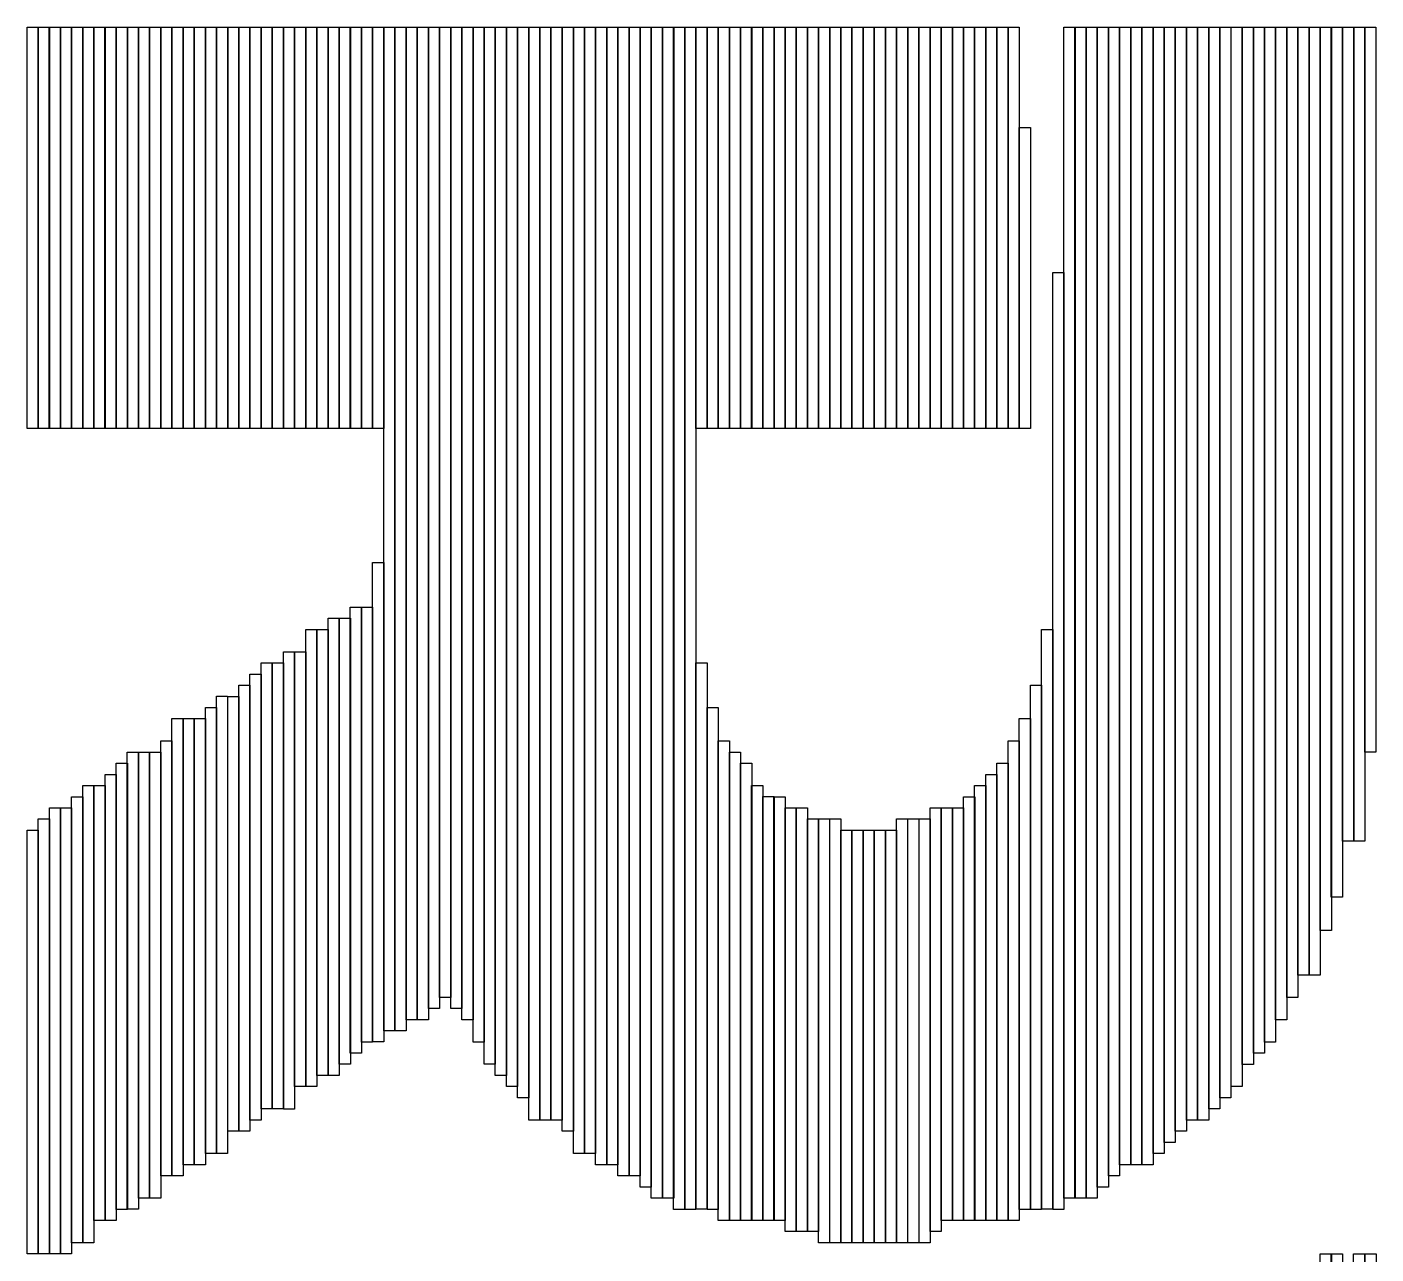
# Model space of a CAD drawing. Header units: inches. Extents: x -22 to 5433, y -38 to 5417.
# Drawn here: x -7.41 to -4.99, y -1.033 to 1.168 of the extents above; entities that cross this region are included whole.
import ezdxf

# ---------------------------------------------------------------- set-up
doc = ezdxf.new("R2010")
doc.units = ezdxf.units.IN
doc.layers.add('Top Overlay', color=2, linetype='Continuous')

msp = doc.modelspace()

# ---------------------------------------------------------------- linework, layer by layer
at = {"layer": 'Top Overlay'}
for p, q in [((-7.4099, 0.4475), (-7.4099, 1.1676)), ((-7.4099, 1.1676), (-7.3899, 1.1676)), ((-7.3899, 0.4475), (-7.3899, 1.1676)), ((-7.3899, 1.1676), (-7.3698, 1.1676)), ((-7.3899, 1.1676), (-7.3899, 0.4475)), ((-7.3699, 0.4477), (-7.3699, 1.1675)), ((-7.3699, 1.1675), (-7.3499, 1.1675)), ((-7.3698, 1.1676), (-7.3698, 0.4475)), ((-7.3499, 0.4477), (-7.3499, 1.1675)), ((-7.3499, 1.1675), (-7.3298, 1.1675)), ((-7.3499, 1.1675), (-7.3499, 0.4477)), ((-7.3299, 0.4475), (-7.3299, 1.1676)), ((-7.3299, 1.1676), (-7.3099, 1.1676)), ((-7.3298, 1.1675), (-7.3298, 0.4477)), ((-7.3099, 0.4475), (-7.3099, 1.1676)), ((-7.3099, 1.1676), (-7.2898, 1.1676)), ((-7.3099, 1.1676), (-7.3099, 0.4475)), ((-7.2899, 0.4477), (-7.2899, 1.1675)), ((-7.2899, 1.1675), (-7.2699, 1.1675)), ((-7.2898, 1.1676), (-7.2898, 0.4475)), ((-7.27, 0.4475), (-7.27, 1.1676)), ((-7.27, 1.1676), (-7.2499, 1.1676)), ((-7.2699, 1.1675), (-7.2699, 0.4477)), ((-7.2499, 0.4475), (-7.2499, 1.1676)), ((-7.2499, 1.1676), (-7.2299, 1.1676)), ((-7.2499, 1.1676), (-7.2499, 0.4475)), ((-7.2299, 0.4475), (-7.2299, 1.1676)), ((-7.2299, 1.1676), (-7.2098, 1.1676)), ((-7.2299, 1.1676), (-7.2299, 0.4475)), ((-7.2099, 0.4477), (-7.2099, 1.1675)), ((-7.2099, 1.1675), (-7.1899, 1.1675)), ((-7.2098, 1.1676), (-7.2098, 0.4475)), ((-7.19, 0.4475), (-7.19, 1.1676)), ((-7.19, 1.1676), (-7.1699, 1.1676)), ((-7.1899, 1.1675), (-7.1899, 0.4477)), ((-7.1699, 0.4475), (-7.1699, 1.1676)), ((-7.1699, 1.1676), (-7.1498, 1.1676)), ((-7.1699, 1.1676), (-7.1699, 0.4475)), ((-7.1498, 0.4475), (-7.1498, 1.1676)), ((-7.1498, 1.1676), (-7.1298, 1.1676)), ((-7.1498, 1.1676), (-7.1498, 0.4475)), ((-7.1299, 0.4477), (-7.1299, 1.1675)), ((-7.1299, 1.1675), (-7.1098, 1.1675)), ((-7.1298, 1.1676), (-7.1298, 0.4475)), ((-7.11, 0.4475), (-7.11, 1.1676)), ((-7.11, 1.1676), (-7.0899, 1.1676)), ((-7.1098, 1.1675), (-7.1098, 0.4477)), ((-7.0899, 0.4475), (-7.0899, 1.1676)), ((-7.0899, 1.1676), (-7.0698, 1.1676)), ((-7.0899, 1.1676), (-7.0899, 0.4475)), ((-7.0698, 0.4475), (-7.0698, 1.1676)), ((-7.0698, 1.1676), (-7.0498, 1.1676)), ((-7.0698, 1.1676), (-7.0698, 0.4475)), ((-7.0499, 0.4477), (-7.0499, 1.1675)), ((-7.0499, 1.1675), (-7.0298, 1.1675)), ((-7.0498, 1.1676), (-7.0498, 0.4475)), ((-7.03, 0.4475), (-7.03, 1.1676)), ((-7.03, 1.1676), (-7.0099, 1.1676)), ((-7.0298, 1.1675), (-7.0298, 0.4477)), ((-7.0099, 0.4475), (-7.0099, 1.1676)), ((-7.0099, 1.1676), (-6.9898, 1.1676)), ((-7.0099, 1.1676), (-7.0099, 0.4475)), ((-6.99, 0.4477), (-6.99, 1.1675)), ((-6.99, 1.1675), (-6.9699, 1.1675)), ((-6.9898, 1.1676), (-6.9898, 0.4475)), ((-6.9699, 0.4477), (-6.9699, 1.1675)), ((-6.9699, 1.1675), (-6.9498, 1.1675)), ((-6.9699, 1.1675), (-6.9699, 0.4477)), ((-6.9499, 0.4475), (-6.9499, 1.1676)), ((-6.9499, 1.1676), (-6.9299, 1.1676)), ((-6.9498, 1.1675), (-6.9498, 0.4477)), ((-6.9299, 0.4475), (-6.9299, 1.1676)), ((-6.9299, 1.1676), (-6.9098, 1.1676)), ((-6.9299, 1.1676), (-6.9299, 0.4475)), ((-6.9099, 0.4477), (-6.9099, 1.1675)), ((-6.9099, 1.1675), (-6.8899, 1.1675)), ((-6.9098, 1.1676), (-6.9098, 0.4475)), ((-6.8899, 0.4477), (-6.8899, 1.1675)), ((-6.8899, 1.1675), (-6.8698, 1.1675)), ((-6.8899, 1.1675), (-6.8899, 0.4477)), ((-6.8699, 0.4475), (-6.8699, 1.1676)), ((-6.8699, 1.1676), (-6.8499, 1.1676)), ((-6.8698, 1.1675), (-6.8698, 0.4477)), ((-6.8499, 1.1676), (-6.8499, 0.4475)), ((-6.8499, 0.4475), (-6.8499, 1.1676)), ((-6.8499, 1.1676), (-6.8298, 1.1676)), ((-6.8299, 0.4477), (-6.8299, 1.1675)), ((-6.8299, 1.1675), (-6.8099, 1.1675)), ((-6.8298, 1.1676), (-6.8298, 0.4475)), ((-6.8099, 1.1675), (-6.8099, 0.4477)), ((-6.8099, 0.4477), (-6.8099, 1.1675)), ((-6.8099, 1.1675), (-6.7898, 1.1675)), ((-6.7899, 0.4475), (-6.7899, 1.1676)), ((-6.7899, 1.1676), (-6.7699, 1.1676)), ((-6.7898, 1.1675), (-6.7898, 0.4477)), ((-6.7699, 1.1676), (-6.7699, 0.4475)), ((-6.7699, -0.6325), (-6.7699, 1.1676)), ((-6.7699, 1.1676), (-6.7498, 1.1676)), ((-6.7499, -0.6323), (-6.7499, 1.1675)), ((-6.7499, 1.1675), (-6.7299, 1.1675)), ((-6.7498, 1.1676), (-6.7498, -0.6325)), ((-6.7299, -0.6125), (-6.7299, 1.1675)), ((-6.7299, 1.1675), (-6.7098, 1.1675)), ((-6.7299, 1.1675), (-6.7299, -0.6323)), ((-6.7099, -0.6124), (-6.7099, 1.1674)), ((-6.7099, 1.1674), (-6.6899, 1.1674)), ((-6.7098, 1.1675), (-6.7098, -0.6125)), ((-6.6899, 1.1674), (-6.6899, -0.6124)), ((-6.6897, -0.5925), (-6.6897, 1.1675)), ((-6.6897, 1.1675), (-6.6699, 1.1675)), ((-6.6699, -0.5724), (-6.6699, 1.1675)), ((-6.6699, 1.1675), (-6.6498, 1.1675)), ((-6.6699, 1.1675), (-6.6699, -0.5925)), ((-6.6498, -0.5925), (-6.6498, 1.1675)), ((-6.6498, 1.1675), (-6.63, 1.1675)), ((-6.6498, 1.1675), (-6.6498, -0.5724)), ((-6.63, 1.1675), (-6.63, -0.5925)), ((-6.6299, -0.6124), (-6.6299, 1.1674)), ((-6.6299, 1.1674), (-6.6098, 1.1674)), ((-6.6098, -0.6525), (-6.6098, 1.1674)), ((-6.6098, 1.1674), (-6.5898, 1.1674)), ((-6.6098, 1.1674), (-6.6098, -0.6124)), ((-6.5898, -0.6924), (-6.5898, 1.1674)), ((-6.5898, 1.1674), (-6.57, 1.1674)), ((-6.5898, 1.1674), (-6.5898, -0.6525)), ((-6.57, -0.7125), (-6.57, 1.1674)), ((-6.57, 1.1674), (-6.5499, 1.1674)), ((-6.57, 1.1674), (-6.57, -0.6924)), ((-6.5499, -0.7325), (-6.5499, 1.1676)), ((-6.5499, 1.1676), (-6.5298, 1.1676)), ((-6.5499, 1.1674), (-6.5499, -0.7125)), ((-6.5298, 1.1676), (-6.5298, -0.7325)), ((-6.5297, -0.7525), (-6.5297, 1.1675)), ((-6.5297, 1.1675), (-6.5099, 1.1675)), ((-6.5099, -0.7924), (-6.5099, 1.1675)), ((-6.5099, 1.1675), (-6.4898, 1.1675)), ((-6.5099, 1.1675), (-6.5099, -0.7525)), ((-6.49, -0.7925), (-6.49, 1.1676)), ((-6.49, 1.1676), (-6.4699, 1.1676)), ((-6.4898, 1.1675), (-6.4898, -0.7924)), ((-6.4699, -0.7925), (-6.4699, 1.1676)), ((-6.4699, 1.1676), (-6.4498, 1.1676)), ((-6.4699, 1.1676), (-6.4699, -0.7925)), ((-6.4498, 1.1676), (-6.4498, -0.7925)), ((-6.4498, -0.8125), (-6.4498, 1.1674)), ((-6.4498, 1.1674), (-6.4298, 1.1674)), ((-6.4298, -0.8524), (-6.4298, 1.1674)), ((-6.4298, 1.1674), (-6.4099, 1.1674)), ((-6.4298, 1.1674), (-6.4298, -0.8125)), ((-6.4099, 1.1674), (-6.4099, -0.8524)), ((-6.4098, -0.8526), (-6.4098, 1.1675)), ((-6.4098, 1.1675), (-6.39, 1.1675)), ((-6.39, 1.1675), (-6.39, -0.8526)), ((-6.3899, -0.8725), (-6.3899, 1.1674)), ((-6.3899, 1.1674), (-6.3698, 1.1674)), ((-6.3699, -0.8726), (-6.3699, 1.1675)), ((-6.3699, 1.1675), (-6.3499, 1.1675)), ((-6.3698, 1.1674), (-6.3698, -0.8725)), ((-6.3499, -0.8924), (-6.3499, 1.1675)), ((-6.3499, 1.1675), (-6.3298, 1.1675)), ((-6.3499, 1.1675), (-6.3499, -0.8726)), ((-6.3299, -0.8926), (-6.3299, 1.1676)), ((-6.3299, 1.1676), (-6.3099, 1.1676)), ((-6.3298, 1.1675), (-6.3298, -0.8924)), ((-6.3099, 1.1676), (-6.3099, -0.8926)), ((-6.3097, -0.9125), (-6.3097, 1.1675)), ((-6.3097, 1.1675), (-6.2899, 1.1675)), ((-6.2899, -0.9326), (-6.2899, 1.1675)), ((-6.2899, 1.1675), (-6.2699, 1.1675)), ((-6.2899, 1.1675), (-6.2899, -0.9125)), ((-6.2699, -0.9326), (-6.2699, 1.1675)), ((-6.2699, 1.1675), (-6.2498, 1.1675)), ((-6.2699, 1.1675), (-6.2699, -0.9326)), ((-6.2499, -0.9525), (-6.2499, 1.1676)), ((-6.2499, 1.1676), (-6.2299, 1.1676)), ((-6.2498, 1.1675), (-6.2498, -0.9326)), ((-6.2299, -0.9525), (-6.2299, 1.1676)), ((-6.2299, 1.1676), (-6.2098, 1.1676)), ((-6.2299, 1.1676), (-6.2299, -0.9525)), ((-6.2099, 0.4477), (-6.2099, 1.1675)), ((-6.2099, 1.1675), (-6.1899, 1.1675)), ((-6.2098, 1.1676), (-6.2098, -0.9525)), ((-6.19, 0.4475), (-6.19, 1.1676)), ((-6.19, 1.1676), (-6.1699, 1.1676)), ((-6.1899, 1.1675), (-6.1899, 0.4477)), ((-6.1699, 1.1676), (-6.1699, 0.4475)), ((-6.1699, 0.4475), (-6.1699, 1.1676)), ((-6.1699, 1.1676), (-6.1498, 1.1676)), ((-6.1498, 0.4475), (-6.1498, 1.1676)), ((-6.1498, 1.1676), (-6.1298, 1.1676)), ((-6.1498, 1.1676), (-6.1498, 0.4475)), ((-6.1299, 0.4477), (-6.1299, 1.1675)), ((-6.1299, 1.1675), (-6.1098, 1.1675)), ((-6.1298, 1.1676), (-6.1298, 0.4475)), ((-6.11, 0.4475), (-6.11, 1.1676)), ((-6.11, 1.1676), (-6.0899, 1.1676)), ((-6.1098, 1.1675), (-6.1098, 0.4477)), ((-6.0899, 0.4475), (-6.0899, 1.1676)), ((-6.0899, 1.1676), (-6.0698, 1.1676)), ((-6.0899, 1.1676), (-6.0899, 0.4475)), ((-6.0698, 0.4475), (-6.0698, 1.1676)), ((-6.0698, 1.1676), (-6.0498, 1.1676)), ((-6.0698, 1.1676), (-6.0698, 0.4475)), ((-6.0499, 0.4477), (-6.0499, 1.1675)), ((-6.0499, 1.1675), (-6.0298, 1.1675)), ((-6.0498, 1.1676), (-6.0498, 0.4475)), ((-6.03, 0.4475), (-6.03, 1.1676)), ((-6.03, 1.1676), (-6.0099, 1.1676)), ((-6.0298, 1.1675), (-6.0298, 0.4477)), ((-6.0099, 0.4475), (-6.0099, 1.1676)), ((-6.0099, 1.1676), (-5.9898, 1.1676)), ((-6.0099, 1.1676), (-6.0099, 0.4475)), ((-5.99, 0.4477), (-5.99, 1.1675)), ((-5.99, 1.1675), (-5.9699, 1.1675)), ((-5.9898, 1.1676), (-5.9898, 0.4475)), ((-5.9699, 0.4477), (-5.9699, 1.1675)), ((-5.9699, 1.1675), (-5.9498, 1.1675)), ((-5.9699, 1.1675), (-5.9699, 0.4477)), ((-5.95, 0.4475), (-5.95, 1.1676)), ((-5.95, 1.1676), (-5.9299, 1.1676)), ((-5.9498, 1.1675), (-5.9498, 0.4477)), ((-5.9299, 0.4475), (-5.9299, 1.1676)), ((-5.9299, 1.1676), (-5.9098, 1.1676)), ((-5.9299, 1.1676), (-5.9299, 0.4475)), ((-5.9099, 0.4477), (-5.9099, 1.1675)), ((-5.9099, 1.1675), (-5.8899, 1.1675)), ((-5.9098, 1.1676), (-5.9098, 0.4475)), ((-5.8899, 0.4477), (-5.8899, 1.1675)), ((-5.8899, 1.1675), (-5.8698, 1.1675)), ((-5.8899, 1.1675), (-5.8899, 0.4477)), ((-5.8699, 0.4475), (-5.8699, 1.1676)), ((-5.8699, 1.1676), (-5.8499, 1.1676)), ((-5.8698, 1.1675), (-5.8698, 0.4477)), ((-5.8499, 1.1676), (-5.8499, 0.4475)), ((-5.8499, 0.4475), (-5.8499, 1.1676)), ((-5.8499, 1.1676), (-5.8298, 1.1676)), ((-5.8299, 0.4477), (-5.8299, 1.1675)), ((-5.8299, 1.1675), (-5.8099, 1.1675)), ((-5.8298, 1.1676), (-5.8298, 0.4475)), ((-5.8099, 0.4477), (-5.8099, 1.1675)), ((-5.8099, 1.1675), (-5.7898, 1.1675)), ((-5.8099, 1.1675), (-5.8099, 0.4477)), ((-5.7899, 0.4475), (-5.7899, 1.1676)), ((-5.7899, 1.1676), (-5.7699, 1.1676)), ((-5.7898, 1.1675), (-5.7898, 0.4477)), ((-5.7699, 0.4475), (-5.7699, 1.1676)), ((-5.7699, 1.1676), (-5.7498, 1.1676)), ((-5.7699, 1.1676), (-5.7699, 0.4475)), ((-5.7499, 0.4477), (-5.7499, 1.1675)), ((-5.7499, 1.1675), (-5.7299, 1.1675)), ((-5.7498, 1.1676), (-5.7498, 0.4475)), ((-5.73, 0.4475), (-5.73, 1.1676)), ((-5.73, 1.1676), (-5.7099, 1.1676)), ((-5.7299, 1.1675), (-5.7299, 0.4477)), ((-5.7099, 0.4475), (-5.7099, 1.1676)), ((-5.7099, 1.1676), (-5.6899, 1.1676)), ((-5.7099, 1.1676), (-5.7099, 0.4475)), ((-5.6899, 0.4475), (-5.6899, 1.1676)), ((-5.6899, 1.1676), (-5.6698, 1.1676)), ((-5.6899, 1.1676), (-5.6899, 0.4475)), ((-5.6699, 0.4477), (-5.6699, 1.1675)), ((-5.6699, 1.1675), (-5.6498, 1.1675)), ((-5.6698, 1.1676), (-5.6698, 0.4475)), ((-5.65, 0.4475), (-5.65, 1.1676)), ((-5.65, 1.1676), (-5.6299, 1.1676)), ((-5.6498, 1.1675), (-5.6498, 0.4477)), ((-5.6299, 1.1676), (-5.6299, 0.4475)), ((-5.5499, -0.9324), (-5.5499, 1.1674)), ((-5.5499, 1.1674), (-5.5298, 1.1674)), ((-5.53, -0.9326), (-5.53, 1.1675)), ((-5.53, 1.1675), (-5.5099, 1.1675)), ((-5.5298, 1.1674), (-5.5298, -0.9324)), ((-5.5099, -0.9326), (-5.5099, 1.1675)), ((-5.5099, 1.1675), (-5.4898, 1.1675)), ((-5.5099, 1.1675), (-5.5099, -0.9326)), ((-5.4898, -0.9125), (-5.4898, 1.1675)), ((-5.4898, 1.1675), (-5.47, 1.1675)), ((-5.4898, 1.1675), (-5.4898, -0.9326)), ((-5.47, 1.1675), (-5.47, -0.9125)), ((-5.4699, -0.8926), (-5.4699, 1.1676)), ((-5.4699, 1.1676), (-5.4498, 1.1676)), ((-5.45, -0.8726), (-5.45, 1.1675)), ((-5.45, 1.1675), (-5.4299, 1.1675)), ((-5.4498, 1.1676), (-5.4498, -0.8926)), ((-5.4299, -0.8726), (-5.4299, 1.1675)), ((-5.4299, 1.1675), (-5.4098, 1.1675)), ((-5.4299, 1.1675), (-5.4299, -0.8726)), ((-5.4099, -0.8725), (-5.4099, 1.1674)), ((-5.4099, 1.1674), (-5.3899, 1.1674)), ((-5.4098, 1.1675), (-5.4098, -0.8726)), ((-5.3899, 1.1674), (-5.3899, -0.8725)), ((-5.3898, -0.8526), (-5.3898, 1.1675)), ((-5.3898, 1.1675), (-5.3699, 1.1675)), ((-5.3699, -0.8325), (-5.3699, 1.1675)), ((-5.3699, 1.1675), (-5.3499, 1.1675)), ((-5.3699, 1.1675), (-5.3699, -0.8526)), ((-5.35, -0.8125), (-5.35, 1.1674)), ((-5.35, 1.1674), (-5.3299, 1.1674)), ((-5.3499, 1.1675), (-5.3499, -0.8325)), ((-5.3299, -0.7925), (-5.3299, 1.1676)), ((-5.3299, 1.1676), (-5.3099, 1.1676)), ((-5.3299, 1.1674), (-5.3299, -0.8125)), ((-5.3099, -0.7925), (-5.3099, 1.1676)), ((-5.3099, 1.1676), (-5.2898, 1.1676)), ((-5.3099, 1.1676), (-5.3099, -0.7925)), ((-5.2899, -0.7725), (-5.2899, 1.1675)), ((-5.2899, 1.1675), (-5.2699, 1.1675)), ((-5.2898, 1.1676), (-5.2898, -0.7925)), ((-5.2699, -0.7525), (-5.2699, 1.1675)), ((-5.2699, 1.1675), (-5.2501, 1.1675)), ((-5.2699, 1.1675), (-5.2699, -0.7725)), ((-5.2501, 1.1675), (-5.2501, -0.7525)), ((-5.2499, -0.7325), (-5.2499, 1.1676)), ((-5.2499, 1.1676), (-5.2299, 1.1676)), ((-5.2299, 1.1676), (-5.2299, -0.7325)), ((-5.2297, -0.6925), (-5.2297, 1.1675)), ((-5.2297, 1.1675), (-5.2099, 1.1675)), ((-5.2099, -0.6725), (-5.2099, 1.1675)), ((-5.2099, 1.1675), (-5.1899, 1.1675)), ((-5.2099, 1.1675), (-5.2099, -0.6925)), ((-5.19, -0.6525), (-5.19, 1.1674)), ((-5.19, 1.1674), (-5.1699, 1.1674)), ((-5.1899, 1.1675), (-5.1899, -0.6725)), ((-5.1699, -0.6124), (-5.1699, 1.1674)), ((-5.1699, 1.1674), (-5.1498, 1.1674)), ((-5.1699, 1.1674), (-5.1699, -0.6525)), ((-5.15, -0.5724), (-5.15, 1.1675)), ((-5.15, 1.1675), (-5.1299, 1.1675)), ((-5.1498, 1.1674), (-5.1498, -0.6124)), ((-5.1299, 1.1675), (-5.1299, -0.5724)), ((-5.1298, -0.5324), (-5.1298, 1.1674)), ((-5.1298, 1.1674), (-5.11, 1.1674)), ((-5.11, 1.1674), (-5.11, -0.5324)), ((-5.1098, -0.5325), (-5.1098, 1.1675)), ((-5.1098, 1.1675), (-5.09, 1.1675)), ((-5.09, 1.1675), (-5.09, -0.5325)), ((-5.0899, -0.4524), (-5.0899, 1.1674)), ((-5.0899, 1.1674), (-5.0698, 1.1674)), ((-5.07, -0.3926), (-5.07, 1.1675)), ((-5.07, 1.1675), (-5.0499, 1.1675)), ((-5.0698, 1.1674), (-5.0698, -0.4524)), ((-5.0499, -0.2925), (-5.0499, 1.1675)), ((-5.0499, 1.1675), (-5.0298, 1.1675)), ((-5.0499, 1.1675), (-5.0499, -0.3926)), ((-5.0298, -0.2925), (-5.0298, 1.1675)), ((-5.0298, 1.1675), (-5.0098, 1.1675)), ((-5.0298, 1.1675), (-5.0298, -0.2925)), ((-5.01, -0.1325), (-5.01, 1.1675)), ((-5.01, 1.1675), (-4.99, 1.1675)), ((-5.0098, 1.1675), (-5.0098, -0.2925)), ((-4.99, 1.1675), (-4.99, -0.1325)), ((-5.6299, 0.4475), (-5.6299, 0.9873)), ((-5.6299, 0.9873), (-5.6098, 0.9873)), ((-5.6098, 0.9873), (-5.6098, 0.4475)), ((-5.5697, -0.9525), (-5.5697, 0.7275)), ((-5.5697, 0.7275), (-5.5499, 0.7275)), ((-5.5499, 0.7275), (-5.5499, -0.9525)), ((-7.3899, 0.4475), (-7.4099, 0.4475)), ((-7.3698, 0.4475), (-7.3899, 0.4475)), ((-7.3499, 0.4477), (-7.3699, 0.4477)), ((-7.3298, 0.4477), (-7.3499, 0.4477)), ((-7.3099, 0.4475), (-7.3299, 0.4475)), ((-7.2898, 0.4475), (-7.3099, 0.4475)), ((-7.2699, 0.4477), (-7.2899, 0.4477)), ((-7.2499, 0.4475), (-7.27, 0.4475)), ((-7.2299, 0.4475), (-7.2499, 0.4475)), ((-7.2098, 0.4475), (-7.2299, 0.4475)), ((-7.1899, 0.4477), (-7.2099, 0.4477)), ((-7.1699, 0.4475), (-7.19, 0.4475)), ((-7.1498, 0.4475), (-7.1699, 0.4475)), ((-7.1298, 0.4475), (-7.1498, 0.4475)), ((-7.1098, 0.4477), (-7.1299, 0.4477)), ((-7.0899, 0.4475), (-7.11, 0.4475)), ((-7.0698, 0.4475), (-7.0899, 0.4475)), ((-7.0498, 0.4475), (-7.0698, 0.4475)), ((-7.0298, 0.4477), (-7.0499, 0.4477)), ((-7.0099, 0.4475), (-7.03, 0.4475)), ((-6.9898, 0.4475), (-7.0099, 0.4475)), ((-6.9699, 0.4477), (-6.99, 0.4477)), ((-6.9498, 0.4477), (-6.9699, 0.4477)), ((-6.9299, 0.4475), (-6.9499, 0.4475)), ((-6.9098, 0.4475), (-6.9299, 0.4475)), ((-6.8899, 0.4477), (-6.9099, 0.4477)), ((-6.8698, 0.4477), (-6.8899, 0.4477)), ((-6.8499, 0.4475), (-6.8699, 0.4475)), ((-6.8298, 0.4475), (-6.8499, 0.4475)), ((-6.8099, 0.4477), (-6.8299, 0.4477)), ((-6.7898, 0.4477), (-6.8099, 0.4477)), ((-6.7699, 0.4475), (-6.7899, 0.4475)), ((-6.1899, 0.4477), (-6.2099, 0.4477)), ((-6.1699, 0.4475), (-6.19, 0.4475)), ((-6.1498, 0.4475), (-6.1699, 0.4475)), ((-6.1298, 0.4475), (-6.1498, 0.4475)), ((-6.1098, 0.4477), (-6.1299, 0.4477)), ((-6.0899, 0.4475), (-6.11, 0.4475)), ((-6.0698, 0.4475), (-6.0899, 0.4475)), ((-6.0498, 0.4475), (-6.0698, 0.4475)), ((-6.0298, 0.4477), (-6.0499, 0.4477)), ((-6.0099, 0.4475), (-6.03, 0.4475)), ((-5.9898, 0.4475), (-6.0099, 0.4475)), ((-5.9699, 0.4477), (-5.99, 0.4477)), ((-5.9498, 0.4477), (-5.9699, 0.4477)), ((-5.9299, 0.4475), (-5.95, 0.4475)), ((-5.9098, 0.4475), (-5.9299, 0.4475)), ((-5.8899, 0.4477), (-5.9099, 0.4477)), ((-5.8698, 0.4477), (-5.8899, 0.4477)), ((-5.8499, 0.4475), (-5.8699, 0.4475)), ((-5.8298, 0.4475), (-5.8499, 0.4475)), ((-5.8099, 0.4477), (-5.8299, 0.4477)), ((-5.7898, 0.4477), (-5.8099, 0.4477)), ((-5.7699, 0.4475), (-5.7899, 0.4475)), ((-5.7498, 0.4475), (-5.7699, 0.4475)), ((-5.7299, 0.4477), (-5.7499, 0.4477)), ((-5.7099, 0.4475), (-5.73, 0.4475)), ((-5.6899, 0.4475), (-5.7099, 0.4475)), ((-5.6698, 0.4475), (-5.6899, 0.4475)), ((-5.6498, 0.4477), (-5.6699, 0.4477)), ((-5.6299, 0.4475), (-5.65, 0.4475)), ((-5.6098, 0.4475), (-5.6299, 0.4475)), ((-6.7898, -0.6524), (-6.7898, 0.2074)), ((-6.7898, 0.2074), (-6.77, 0.2074)), ((-6.77, 0.2074), (-6.77, -0.6524)), ((-6.8299, -0.6725), (-6.8299, 0.1276)), ((-6.8299, 0.1276), (-6.8099, 0.1276)), ((-6.81, -0.6525), (-6.81, 0.1275)), ((-6.81, 0.1275), (-6.7899, 0.1275)), ((-6.8099, 0.1276), (-6.8099, -0.6725)), ((-6.7899, 0.1275), (-6.7899, -0.6525)), ((-6.8698, -0.7126), (-6.8698, 0.1076)), ((-6.8698, 0.1076), (-6.85, 0.1076)), ((-6.85, 0.1076), (-6.85, -0.7126)), ((-6.8499, -0.6924), (-6.8499, 0.1074)), ((-6.8499, 0.1074), (-6.8298, 0.1074)), ((-6.8298, 0.1074), (-6.8298, -0.6924)), ((-6.9099, -0.7324), (-6.9099, 0.0875)), ((-6.9099, 0.0875), (-6.8899, 0.0875)), ((-6.8899, -0.7126), (-6.8899, 0.0875)), ((-6.8899, 0.0875), (-6.8698, 0.0875)), ((-6.8899, 0.0875), (-6.8899, -0.7324)), ((-6.8698, 0.0875), (-6.8698, -0.7126)), ((-5.5899, -0.9524), (-5.5899, 0.0875)), ((-5.5899, 0.0875), (-5.5698, 0.0875)), ((-5.5698, 0.0875), (-5.5698, -0.9524)), ((-6.99, -0.7725), (-6.99, 0.0276)), ((-6.99, 0.0276), (-6.9699, 0.0276)), ((-6.9699, -0.7725), (-6.9699, 0.0276)), ((-6.9699, 0.0276), (-6.9498, 0.0276)), ((-6.9699, 0.0276), (-6.9699, -0.7725)), ((-6.9499, -0.7727), (-6.9499, 0.0475)), ((-6.9499, 0.0475), (-6.9299, 0.0475)), ((-6.9498, 0.0276), (-6.9498, -0.7725)), ((-6.9299, -0.7325), (-6.9299, 0.0475)), ((-6.9299, 0.0475), (-6.9098, 0.0475)), ((-6.9299, 0.0475), (-6.9299, -0.7727)), ((-6.9098, 0.0475), (-6.9098, -0.7325)), ((-6.2099, -0.9524), (-6.2099, 0.0276)), ((-6.2099, 0.0276), (-6.1899, 0.0276)), ((-6.1899, 0.0276), (-6.1899, -0.9524)), ((-7.0099, -0.7925), (-7.0099, 0.0074)), ((-7.0099, 0.0074), (-6.9898, 0.0074)), ((-6.9898, 0.0074), (-6.9898, -0.7925)), ((-7.0298, -0.8124), (-7.0298, -0.0126)), ((-7.0298, -0.0126), (-7.01, -0.0126)), ((-7.01, -0.0126), (-7.01, -0.8124)), ((-5.6098, -0.9525), (-5.6098, -0.0124)), ((-5.6098, -0.0124), (-5.5898, -0.0124)), ((-5.5898, -0.0124), (-5.5898, -0.9525)), ((-7.0698, -0.8524), (-7.0698, -0.0325)), ((-7.0698, -0.0325), (-7.05, -0.0325)), ((-7.05, -0.0325), (-7.05, -0.8524)), ((-7.0499, -0.8124), (-7.0499, -0.0326)), ((-7.0499, -0.0326), (-7.0298, -0.0326)), ((-7.0298, -0.0326), (-7.0298, -0.8124)), ((-7.15, -0.8924), (-7.15, -0.0725)), ((-7.15, -0.0725), (-7.1299, -0.0725)), ((-7.1299, -0.8726), (-7.1299, -0.0725)), ((-7.1299, -0.0725), (-7.1098, -0.0725)), ((-7.1299, -0.0725), (-7.1299, -0.8924)), ((-7.1098, -0.8726), (-7.1098, -0.0725)), ((-7.1098, -0.0725), (-7.0898, -0.0725)), ((-7.1098, -0.0725), (-7.1098, -0.8726)), ((-7.0899, -0.8524), (-7.0899, -0.0526)), ((-7.0899, -0.0526), (-7.0698, -0.0526)), ((-7.0898, -0.0725), (-7.0898, -0.8726)), ((-7.0698, -0.0526), (-7.0698, -0.8524)), ((-6.19, -0.9525), (-6.19, -0.0526)), ((-6.19, -0.0526), (-6.1699, -0.0526)), ((-6.1699, -0.0526), (-6.1699, -0.9525)), ((-5.6299, -0.9525), (-5.6299, -0.0724)), ((-5.6299, -0.0724), (-5.6098, -0.0724)), ((-5.6098, -0.0724), (-5.6098, -0.9525)), ((-7.1699, -0.8926), (-7.1699, -0.1125)), ((-7.1699, -0.1125), (-7.1498, -0.1125)), ((-7.1498, -0.1125), (-7.1498, -0.8926)), ((-6.1699, -0.9723), (-6.1699, -0.1125)), ((-6.1699, -0.1125), (-6.1498, -0.1125)), ((-6.1498, -0.1125), (-6.1498, -0.9723)), ((-5.6498, -0.9724), (-5.6498, -0.1124)), ((-5.6498, -0.1124), (-5.6298, -0.1124)), ((-5.6298, -0.1124), (-5.6298, -0.9724)), ((-7.23, -0.9524), (-7.23, -0.1325)), ((-7.23, -0.1325), (-7.2099, -0.1325)), ((-7.2099, -0.9326), (-7.2099, -0.1325)), ((-7.2099, -0.1325), (-7.1899, -0.1325)), ((-7.2099, -0.1325), (-7.2099, -0.9524)), ((-7.1899, -0.9326), (-7.1899, -0.1325)), ((-7.1899, -0.1325), (-7.1698, -0.1325)), ((-7.1899, -0.1325), (-7.1899, -0.9326)), ((-7.1698, -0.1325), (-7.1698, -0.9326)), ((-6.1498, -0.9726), (-6.1498, -0.1326)), ((-6.1498, -0.1326), (-6.1298, -0.1326)), ((-6.1298, -0.1326), (-6.1298, -0.9726)), ((-4.99, -0.1325), (-5.01, -0.1325)), ((-7.2499, -0.9525), (-7.2499, -0.1527)), ((-7.2499, -0.1527), (-7.2299, -0.1527)), ((-7.2299, -0.1527), (-7.2299, -0.9525)), ((-6.1299, -0.9724), (-6.1299, -0.1525)), ((-6.1299, -0.1525), (-6.1098, -0.1525)), ((-6.1098, -0.1525), (-6.1098, -0.9724)), ((-5.6699, -0.9724), (-5.6699, -0.1525)), ((-5.6699, -0.1525), (-5.6498, -0.1525)), ((-5.6498, -0.1525), (-5.6498, -0.9724)), ((-7.3099, -1.0124), (-7.3099, -0.1925)), ((-7.3099, -0.1925), (-7.2901, -0.1925)), ((-7.2901, -0.1925), (-7.2901, -1.0124)), ((-7.2899, -0.9724), (-7.2899, -0.1927)), ((-7.2899, -0.1927), (-7.2699, -0.1927)), ((-7.2699, -0.1927), (-7.2699, -0.9724)), ((-7.2697, -0.9726), (-7.2697, -0.1725)), ((-7.2697, -0.1725), (-7.2499, -0.1725)), ((-7.2499, -0.1725), (-7.2499, -0.9726)), ((-6.11, -0.9726), (-6.11, -0.1925)), ((-6.11, -0.1925), (-6.0899, -0.1925)), ((-6.0899, -0.1925), (-6.0899, -0.9726)), ((-5.7099, -0.9726), (-5.7099, -0.1925)), ((-5.7099, -0.1925), (-5.6899, -0.1925)), ((-5.6899, -0.9726), (-5.6899, -0.1725)), ((-5.6899, -0.1725), (-5.67, -0.1725)), ((-5.6899, -0.1925), (-5.6899, -0.9726)), ((-5.67, -0.1725), (-5.67, -0.9726)), ((-7.3299, -1.0124), (-7.3299, -0.2126)), ((-7.3299, -0.2126), (-7.3099, -0.2126)), ((-7.3099, -0.2126), (-7.3099, -1.0124)), ((-6.0899, -0.9726), (-6.0899, -0.2123)), ((-6.0899, -0.2123), (-6.0698, -0.2123)), ((-6.07, -0.9724), (-6.07, -0.2125)), ((-6.07, -0.2125), (-6.0499, -0.2125)), ((-6.0698, -0.2123), (-6.0698, -0.9726)), ((-6.0499, -0.2125), (-6.0499, -0.9724)), ((-5.7299, -0.9724), (-5.7299, -0.2125)), ((-5.7299, -0.2125), (-5.7098, -0.2125)), ((-5.7098, -0.2125), (-5.7098, -0.9724)), ((-7.3698, -1.0325), (-7.3698, -0.2324)), ((-7.3698, -0.2324), (-7.35, -0.2324)), ((-7.35, -0.2324), (-7.35, -1.0325)), ((-7.3497, -1.0325), (-7.3497, -0.2324)), ((-7.3497, -0.2324), (-7.3299, -0.2324)), ((-7.3299, -0.2324), (-7.3299, -1.0325)), ((-6.0499, -0.9925), (-6.0499, -0.2325)), ((-6.0499, -0.2325), (-6.0298, -0.2325)), ((-6.0298, -0.9925), (-6.0298, -0.2325)), ((-6.0298, -0.2325), (-6.0098, -0.2325)), ((-6.0298, -0.2325), (-6.0298, -0.9925)), ((-6.0098, -0.2325), (-6.0098, -0.9925)), ((-5.7898, -0.9925), (-5.7898, -0.2325)), ((-5.7898, -0.2325), (-5.7697, -0.2325)), ((-5.7697, -0.9724), (-5.7697, -0.2325)), ((-5.7697, -0.2325), (-5.7499, -0.2325)), ((-5.7697, -0.2325), (-5.7697, -0.9925)), ((-5.7499, -0.2325), (-5.7499, -0.9724)), ((-5.7498, -0.9726), (-5.7498, -0.2324)), ((-5.7498, -0.2324), (-5.73, -0.2324)), ((-5.73, -0.2324), (-5.73, -0.9726)), ((-7.3899, -1.0325), (-7.3899, -0.2525)), ((-7.3899, -0.2525), (-7.3698, -0.2525)), ((-7.3698, -0.2525), (-7.3698, -1.0325)), ((-6.0099, -0.9924), (-6.0099, -0.2525)), ((-6.0099, -0.2525), (-5.9898, -0.2525)), ((-5.9898, -1.0124), (-5.9898, -0.2525)), ((-5.9898, -0.2525), (-5.97, -0.2525)), ((-5.9898, -0.2525), (-5.9898, -0.9924)), ((-5.97, -0.2525), (-5.97, -1.0124)), ((-5.9698, -1.0124), (-5.9698, -0.2525)), ((-5.9698, -0.2525), (-5.95, -0.2525)), ((-5.95, -0.2525), (-5.95, -1.0124)), ((-5.8499, -1.0124), (-5.8499, -0.2525)), ((-5.8499, -0.2525), (-5.8301, -0.2525)), ((-5.8301, -0.2525), (-5.8301, -1.0124)), ((-5.8298, -1.0124), (-5.8298, -0.2525)), ((-5.8298, -0.2525), (-5.81, -0.2525)), ((-5.81, -0.2525), (-5.81, -1.0124)), ((-5.8097, -1.0124), (-5.8097, -0.2525)), ((-5.8097, -0.2525), (-5.7899, -0.2525)), ((-5.7899, -0.2525), (-5.7899, -1.0124)), ((-7.4098, -1.0324), (-7.4098, -0.2724)), ((-7.4098, -0.2724), (-7.3897, -0.2724)), ((-7.3897, -0.2724), (-7.3897, -1.0324)), ((-5.95, -1.0124), (-5.95, -0.2725)), ((-5.95, -0.2725), (-5.9299, -0.2725)), ((-5.9299, -1.0124), (-5.9299, -0.2725)), ((-5.9299, -0.2725), (-5.9098, -0.2725)), ((-5.9299, -0.2725), (-5.9299, -1.0124)), ((-5.9099, -1.0126), (-5.9099, -0.2724)), ((-5.9099, -0.2724), (-5.8899, -0.2724)), ((-5.9098, -0.2725), (-5.9098, -1.0124)), ((-5.8899, -1.0126), (-5.8899, -0.2724)), ((-5.8899, -0.2724), (-5.8698, -0.2724)), ((-5.8899, -0.2724), (-5.8899, -1.0126)), ((-5.8699, -1.0124), (-5.8699, -0.2725)), ((-5.8699, -0.2725), (-5.8499, -0.2725)), ((-5.8698, -0.2724), (-5.8698, -1.0126)), ((-5.8499, -0.2725), (-5.8499, -1.0124)), ((-5.0298, -0.2925), (-5.0499, -0.2925)), ((-5.0098, -0.2925), (-5.0298, -0.2925)), ((-5.0499, -0.3926), (-5.07, -0.3926)), ((-5.0698, -0.4524), (-5.0899, -0.4524)), ((-5.11, -0.5324), (-5.1298, -0.5324)), ((-5.09, -0.5325), (-5.1098, -0.5325)), ((-6.6498, -0.5724), (-6.6699, -0.5724)), ((-5.1299, -0.5724), (-5.15, -0.5724)), ((-6.6699, -0.5925), (-6.6897, -0.5925)), ((-6.63, -0.5925), (-6.6498, -0.5925)), ((-6.7098, -0.6125), (-6.7299, -0.6125)), ((-6.6899, -0.6124), (-6.7099, -0.6124)), ((-6.6098, -0.6124), (-6.6299, -0.6124)), ((-5.1498, -0.6124), (-5.1699, -0.6124)), ((-6.7899, -0.6525), (-6.81, -0.6525)), ((-6.77, -0.6524), (-6.7898, -0.6524)), ((-6.7498, -0.6325), (-6.7699, -0.6325)), ((-6.7299, -0.6323), (-6.7499, -0.6323)), ((-6.5898, -0.6525), (-6.6098, -0.6525)), ((-5.1699, -0.6525), (-5.19, -0.6525)), ((-6.8099, -0.6725), (-6.8299, -0.6725)), ((-5.1899, -0.6725), (-5.2099, -0.6725)), ((-6.8298, -0.6924), (-6.8499, -0.6924)), ((-6.57, -0.6924), (-6.5898, -0.6924)), ((-5.2099, -0.6925), (-5.2297, -0.6925)), ((-6.8698, -0.7126), (-6.8899, -0.7126)), ((-6.85, -0.7126), (-6.8698, -0.7126)), ((-6.5499, -0.7125), (-6.57, -0.7125)), ((-6.9098, -0.7325), (-6.9299, -0.7325)), ((-6.8899, -0.7324), (-6.9099, -0.7324)), ((-6.5298, -0.7325), (-6.5499, -0.7325)), ((-5.2299, -0.7325), (-5.2499, -0.7325)), ((-6.9699, -0.7725), (-6.99, -0.7725)), ((-6.9498, -0.7725), (-6.9699, -0.7725)), ((-6.9299, -0.7727), (-6.9499, -0.7727)), ((-6.5099, -0.7525), (-6.5297, -0.7525)), ((-5.2699, -0.7725), (-5.2899, -0.7725)), ((-5.2501, -0.7525), (-5.2699, -0.7525)), ((-6.9898, -0.7925), (-7.0099, -0.7925)), ((-6.4898, -0.7924), (-6.5099, -0.7924)), ((-6.4699, -0.7925), (-6.49, -0.7925)), ((-6.4498, -0.7925), (-6.4699, -0.7925)), ((-5.3099, -0.7925), (-5.3299, -0.7925)), ((-5.2898, -0.7925), (-5.3099, -0.7925)), ((-7.0298, -0.8124), (-7.0499, -0.8124)), ((-7.01, -0.8124), (-7.0298, -0.8124)), ((-6.4298, -0.8125), (-6.4498, -0.8125)), ((-5.3299, -0.8125), (-5.35, -0.8125)), ((-5.3499, -0.8325), (-5.3699, -0.8325)), ((-7.0698, -0.8524), (-7.0899, -0.8524)), ((-7.05, -0.8524), (-7.0698, -0.8524)), ((-6.4099, -0.8524), (-6.4298, -0.8524)), ((-6.39, -0.8526), (-6.4098, -0.8526)), ((-5.3699, -0.8526), (-5.3898, -0.8526)), ((-7.1498, -0.8926), (-7.1699, -0.8926)), ((-7.1299, -0.8924), (-7.15, -0.8924)), ((-7.1098, -0.8726), (-7.1299, -0.8726)), ((-7.0898, -0.8726), (-7.1098, -0.8726)), ((-6.3698, -0.8725), (-6.3899, -0.8725)), ((-6.3499, -0.8726), (-6.3699, -0.8726)), ((-6.3298, -0.8924), (-6.3499, -0.8924)), ((-6.3099, -0.8926), (-6.3299, -0.8926)), ((-5.4498, -0.8926), (-5.4699, -0.8926)), ((-5.4299, -0.8726), (-5.45, -0.8726)), ((-5.4098, -0.8726), (-5.4299, -0.8726)), ((-5.3899, -0.8725), (-5.4099, -0.8725)), ((-6.2899, -0.9125), (-6.3097, -0.9125)), ((-5.47, -0.9125), (-5.4898, -0.9125)), ((-7.1899, -0.9326), (-7.2099, -0.9326)), ((-7.1698, -0.9326), (-7.1899, -0.9326)), ((-6.2699, -0.9326), (-6.2899, -0.9326)), ((-6.2498, -0.9326), (-6.2699, -0.9326)), ((-5.5298, -0.9324), (-5.5499, -0.9324)), ((-5.5099, -0.9326), (-5.53, -0.9326)), ((-5.4898, -0.9326), (-5.5099, -0.9326)), ((-7.2299, -0.9525), (-7.2499, -0.9525)), ((-7.2099, -0.9524), (-7.23, -0.9524)), ((-6.2299, -0.9525), (-6.2499, -0.9525)), ((-6.2098, -0.9525), (-6.2299, -0.9525)), ((-6.1899, -0.9524), (-6.2099, -0.9524)), ((-6.1699, -0.9525), (-6.19, -0.9525)), ((-5.6098, -0.9525), (-5.6299, -0.9525)), ((-5.5898, -0.9525), (-5.6098, -0.9525)), ((-5.5698, -0.9524), (-5.5899, -0.9524)), ((-5.5499, -0.9525), (-5.5697, -0.9525)), ((-7.2699, -0.9724), (-7.2899, -0.9724)), ((-7.2499, -0.9726), (-7.2697, -0.9726)), ((-6.1498, -0.9723), (-6.1699, -0.9723)), ((-6.1298, -0.9726), (-6.1498, -0.9726)), ((-6.1098, -0.9724), (-6.1299, -0.9724)), ((-6.0899, -0.9726), (-6.11, -0.9726)), ((-6.0698, -0.9726), (-6.0899, -0.9726)), ((-6.0499, -0.9724), (-6.07, -0.9724)), ((-5.7499, -0.9724), (-5.7697, -0.9724)), ((-5.73, -0.9726), (-5.7498, -0.9726)), ((-5.7098, -0.9724), (-5.7299, -0.9724)), ((-5.6899, -0.9726), (-5.7099, -0.9726)), ((-5.67, -0.9726), (-5.6899, -0.9726)), ((-5.6498, -0.9724), (-5.6699, -0.9724)), ((-5.6298, -0.9724), (-5.6498, -0.9724)), ((-7.3099, -1.0124), (-7.3299, -1.0124)), ((-7.2901, -1.0124), (-7.3099, -1.0124)), ((-6.0298, -0.9925), (-6.0499, -0.9925)), ((-6.0098, -0.9925), (-6.0298, -0.9925)), ((-5.9898, -0.9924), (-6.0099, -0.9924)), ((-5.97, -1.0124), (-5.9898, -1.0124)), ((-5.95, -1.0124), (-5.9698, -1.0124)), ((-5.9299, -1.0124), (-5.95, -1.0124)), ((-5.9098, -1.0124), (-5.9299, -1.0124)), ((-5.8899, -1.0126), (-5.9099, -1.0126)), ((-5.8698, -1.0126), (-5.8899, -1.0126)), ((-5.8499, -1.0124), (-5.8699, -1.0124)), ((-5.8301, -1.0124), (-5.8499, -1.0124)), ((-5.81, -1.0124), (-5.8298, -1.0124)), ((-5.7899, -1.0124), (-5.8097, -1.0124)), ((-5.7697, -0.9925), (-5.7898, -0.9925)), ((-7.3897, -1.0324), (-7.4098, -1.0324)), ((-7.3698, -1.0325), (-7.3899, -1.0325)), ((-7.35, -1.0325), (-7.3698, -1.0325)), ((-7.3299, -1.0325), (-7.3497, -1.0325)), ((-5.0899, -1.8324), (-5.0899, -1.0325)), ((-5.0899, -1.0325), (-5.0698, -1.0325)), ((-5.07, -1.8325), (-5.07, -1.0324)), ((-5.07, -1.0324), (-5.0499, -1.0324)), ((-5.0698, -1.0325), (-5.0698, -1.8324)), ((-5.0499, -1.0324), (-5.0499, -1.8325)), ((-5.03, -1.8125), (-5.03, -1.0325)), ((-5.03, -1.0325), (-5.0099, -1.0325)), ((-5.0099, -1.8125), (-5.0099, -1.0325)), ((-5.0099, -1.0325), (-4.9898, -1.0325)), ((-5.0099, -1.0325), (-5.0099, -1.8125)), ((-4.9898, -1.0325), (-4.9898, -1.8125))]:
    msp.add_line(p, q, dxfattribs=at)

doc.saveas('drawing.dxf')
